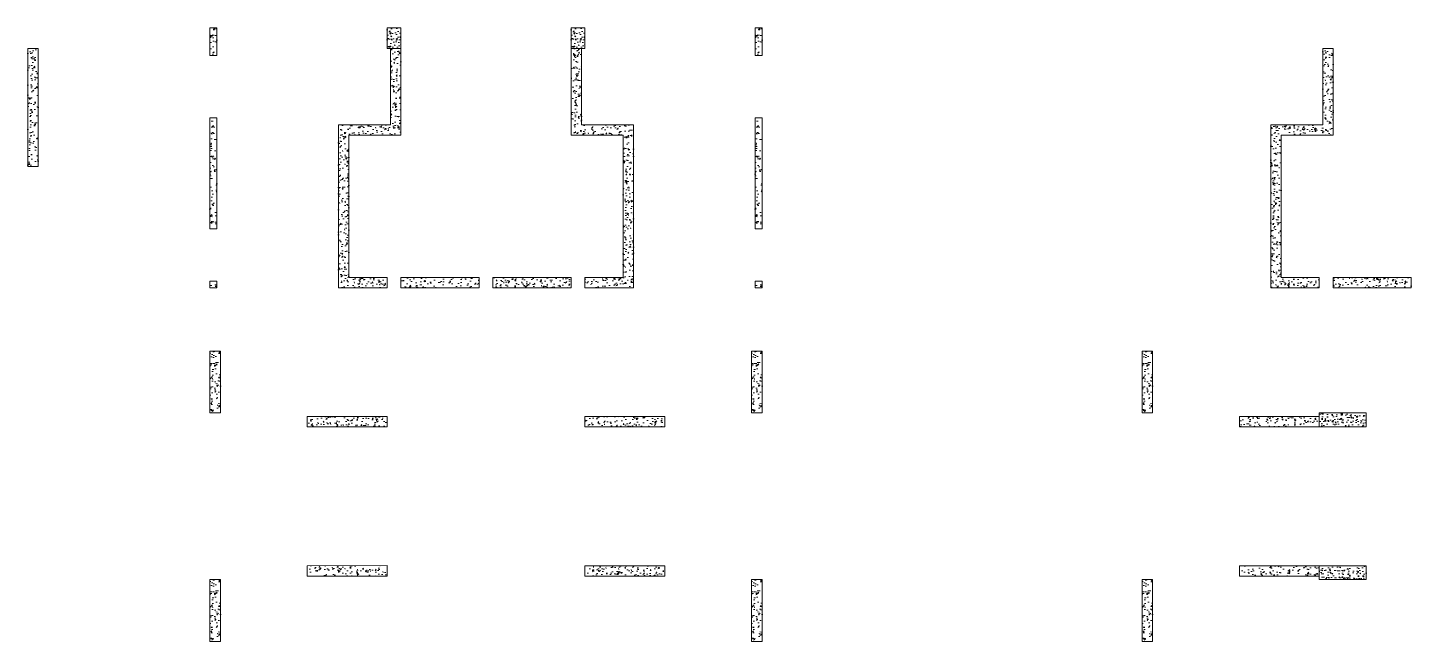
# Model space of a CAD drawing. Header units: millimetres. Extents: x 1078357 to 1340092, y -4684019 to -4550360.
# Drawn here: x 1259559 to 1279484, y -4633519 to -4624679 of the extents above; entities that cross this region are included whole.
import ezdxf

# ---------------------------------------------------------------- set-up
doc = ezdxf.new("R2010")
doc.units = ezdxf.units.MM
doc.layers.add('S-NON STR RCC WALL', color=8, linetype='Continuous', lineweight=0)
pattern_1 = [(50, (-6208385.72, 28248190.43), (182.184669, -15.93908554), [19.05, -209.55]), (355, (-6208385.72, 28248190.43), (-35.2434214, 191.0568452), [15.24, -167.6405842]), (100.4514447, (-6208370.54, 28248189.1), (146.9412471, 175.1177519), [16.1900088, -178.0902446]), (46.1842, (-6208385.72, 28248241.23), (271.0790409, -42.042328), [28.575, -314.325]), (96.6355576, (-6208363.13, 28248237.72), (237.404134, 247.4261246), [24.2850231, -267.1356082]), (351.1841512, (-6208385.72, 28248241.23), (237.404134, 247.4261246), [22.859967, -251.459732]), (21, (-6208360.32, 28248228.53), (151.6143913, -102.2651982), [19.05, -209.55]), (326, (-6208360.32, 28248228.53), (61.8020283, 184.1879661), [15.24, -167.64]), (71.451445, (-6208347.69, 28248220), (213.4164193, 81.9227689), [16.1900088, -178.0899376]), (37.5, (-6208385.72, 28248190.43), (3.08860325, 84.55503887), [0, -165.608, 0, -170.18, 0, -168.275]), (7.5, (-6208385.72, 28248190.43), (66.8196625, 100.18057482), [0, -97.028, 0, -161.798, 0, -64.135]), (327.5, (-6208442.36, 28248190.43), (135.59059517, -5.72874399), [0, -63.5, 0, -198.12, 0, -262.89]), (317.5, (-6208467.76, 28248190.43), (148.1291814, 25.42649103), [0, -82.55, 0, -131.572, 0, -186.69])]
pattern_2 = [(50, (152918.38, 235643.79), (182.184669, -15.9390855), [19.05, -209.55]), (355, (152918.38, 235643.79), (-35.2434214, 191.056845), [15.24, -167.640584]), (100.4514447, (152933.56, 235642.46), (146.941247, 175.117752), [16.190009, -178.0902446]), (46.1842, (152918.38, 235694.59), (271.079041, -42.042328), [28.575, -314.325]), (96.6355576, (152940.97, 235691.09), (237.404134, 247.426125), [24.285023, -267.135608]), (351.184151, (152918.38, 235694.6), (237.404134, 247.426125), [22.859967, -251.459732]), (21, (152943.78, 235681.89), (151.6143913, -102.265198), [19.05, -209.55]), (326, (152943.78, 235681.89), (61.802028, 184.187966), [15.24, -167.64]), (71.451445, (152956.41, 235673.37), (213.416419, 81.922769), [16.190009, -178.0899376]), (37.5, (152918.38, 235643.79), (3.08860325, 84.5550389), [0, -165.608, 0, -170.18, 0, -168.275]), (7.5, (152918.38, 235643.79), (66.8196625, 100.1805748), [0, -97.028, 0, -161.798, 0, -64.135]), (327.5, (152861.736, 235643.79), (135.5905952, -5.728744), [0, -63.5, 0, -198.12, 0, -262.89]), (317.5, (152836.34, 235643.79), (148.1291814, 25.426491), [0, -82.55, 0, -131.572, 0, -186.69])]
pattern_3 = [(50, (-5111161, 23564171.24), (182.184669, -15.93908554), [19.05, -209.55]), (355, (-5111161, 23564171.24), (-35.2434214, 191.0568452), [15.24, -167.6405842]), (100.4514447, (-5111145.82, 23564169.91), (146.9412471, 175.1177519), [16.1900088, -178.0902446]), (46.1842, (-5111161, 23564222.04), (271.0790409, -42.042328), [28.575, -314.325]), (96.6355576, (-5111138.41, 23564218.54), (237.404134, 247.4261246), [24.2850231, -267.1356082]), (351.1841512, (-5111161, 23564222.04), (237.404134, 247.4261246), [22.859967, -251.459732]), (21, (-5111135.6, 23564209.34), (151.6143913, -102.2651982), [19.05, -209.55]), (326, (-5111135.6, 23564209.34), (61.8020283, 184.1879661), [15.24, -167.64]), (71.451445, (-5111122.97, 23564200.82), (213.4164193, 81.9227689), [16.1900088, -178.0899376]), (37.5, (-5111161.004, 23564171.24), (3.08860325, 84.55503887), [0, -165.608, 0, -170.18, 0, -168.275]), (7.5, (-5111161, 23564171.24), (66.8196625, 100.18057482), [0, -97.028, 0, -161.798, 0, -64.135]), (327.5, (-5111217.646, 23564171.24), (135.59059517, -5.728744), [0, -63.5, 0, -198.12, 0, -262.89]), (317.5, (-5111243.05, 23564171.24), (148.1291814, 25.42649103), [0, -82.55, 0, -131.572, 0, -186.69])]
pattern_4 = [(140, (-1917165.49, -7167648.19), (12.550427, 143.4520365), [15, -165]), (85, (-1917165.49, -7167648.19), (-150.438427, -27.7502667), [12, -132]), (190.4514445, (-1917164.44, -7167636.24), (-137.887998, 115.7017693), [12.7480384, -140.2284224]), (136.1842, (-1917205.49, -7167648.2), (33.103856, 213.448266), [22.5, -247.5]), (186.6356355, (-1917202.73, -7167630.4), (-194.82372, 186.932389), [19.122068, -210.342752]), (81.184164, (-1917205.49, -7167648.2), (-194.82372, 186.932389), [18, -198]), (111, (-1917195.49, -7167628.19), (80.523778, 119.3814104), [15, -165]), (56, (-1917195.49, -7167628.19), (-145.030009, 48.6630664), [12, -132]), (161.4514447, (-1917188.78, -7167618.24), (-64.5062306, 168.0444753), [12.748038, -140.2284224]), (127.5, (-1917165.49, -7167648.19), (-66.57877077, 2.43197106), [0, -130.4, 0, -134, 0, -132.5]), (97.5, (-1917165.49, -7167648.19), (-78.8823424, 52.6139075), [0, -76.4, 0, -127.4, 0, -50.5]), (57.5, (-1917165.49, -7167692.79), (4.51097435, 106.7644872), [0, -50, 0, -156, 0, -207]), (47.5, (-1917165.49, -7167712.79), (-20.0209965, 116.6372339), [0, -65, 0, -103.6, 0, -147])]

msp = doc.modelspace()

# ---------------------------------------------------------------- hatches: boundary and pattern name
at = {"layer": 'S-NON STR RCC WALL'}
h = msp.add_hatch(dxfattribs=at)
h.set_pattern_fill('AR-CONC', color=256, angle=180)
h.set_pattern_definition([(50, (1262247.73, -4440108.92), (182.18467, -15.93909), [19.05, -209.55]), (355, (1262247.73, -4440108.92), (-35.24342, 191.05685), [15.24, -167.64058]), (100.45144, (1262262.91, -4440110.25), (146.94125, 175.11775), [16.19, -178.09024]), (46.1842, (1262247.73, -4440058.12), (271.07904, -42.04233), [28.575, -314.325]), (96.63556, (1262270.32, -4440061.62), (237.40413, 247.42612), [24.28502, -267.1356]), (351.18415, (1262247.73, -4440058.12), (237.40413, 247.42612), [22.85997, -251.45973]), (21, (1262273.13, -4440070.82), (151.61439, -102.2652), [19.05, -209.55]), (326, (1262273.13, -4440070.82), (61.80203, 184.18797), [15.24, -167.64]), (71.45144, (1262285.77, -4440079.34), (213.41642, 81.92277), [16.19, -178.08994]), (37.5, (1262247.73, -4440108.92), (3.088603, 84.55504), [0, -165.608, 0, -170.18, 0, -168.275]), (7.5, (1262247.73, -4440108.92), (66.819663, 100.180575), [0, -97.028, 0, -161.798, 0, -64.135]), (327.5, (1262191.09, -4440108.92), (135.590595, -5.728744), [0, -63.5, 0, -198.12, 0, -262.89]), (317.5, (1262165.69, -4440108.92), (148.12918, 25.42649), [0, -82.55, 0, -131.572, 0, -186.69])])
h.paths.add_polyline_path([(1262184.4, -4624678.6), (1262284.4, -4624678.6), (1262284.3, -4625078.6), (1262184.3, -4625078.6)])
h = msp.add_hatch(dxfattribs=at)
h.set_pattern_fill('AR-CONC', color=8, scale=20, angle=90)
h.set_pattern_definition([(140, (-1943265.6, -7163423.06), (12.550427, 143.4520365), [15, -165]), (85, (-1943265.6, -7163423.06), (-150.438427, -27.7502667), [12, -132]), (190.4514445, (-1943264.55, -7163411.11), (-137.887998, 115.7017693), [12.7480384, -140.2284224]), (136.1842, (-1943305.6, -7163423.06), (33.103856, 213.448266), [22.5, -247.5]), (186.6356355, (-1943302.84, -7163405.28), (-194.82372, 186.932389), [19.122068, -210.342752]), (81.184164, (-1943305.6, -7163423.06), (-194.82372, 186.932389), [18, -198]), (111, (-1943295.6, -7163403.06), (80.523778, 119.3814104), [15, -165]), (56, (-1943295.6, -7163403.06), (-145.030009, 48.6630664), [12, -132]), (161.4514447, (-1943288.89, -7163393.12), (-64.5062306, 168.0444753), [12.748038, -140.2284224]), (127.5, (-1943265.6, -7163423.064), (-66.57877077, 2.43197106), [0, -130.4, 0, -134, 0, -132.5]), (97.5, (-1943265.6, -7163423.064), (-78.8823424, 52.6139075), [0, -76.4, 0, -127.4, 0, -50.5]), (57.5, (-1943265.6, -7163467.664), (4.51097435, 106.7644872), [0, -50, 0, -156, 0, -207]), (47.5, (-1943265.6, -7163487.66), (-20.0209965, 116.6372339), [0, -65, 0, -103.6, 0, -147])])
h.paths.add_polyline_path([(1264934.4, -4624678.6), (1264934.4, -4624978.6), (1264734.5, -4624978.6), (1264734.5, -4624678.6)])
h = msp.add_hatch(dxfattribs=at)
h.set_pattern_fill('AR-CONC', color=8, scale=20, angle=90)
h.set_pattern_definition([(140, (-1940615.6, -7163423.06), (12.550427, 143.4520365), [15, -165]), (85, (-1940615.6, -7163423.06), (-150.438427, -27.7502667), [12, -132]), (190.4514445, (-1940614.55, -7163411.11), (-137.887998, 115.7017693), [12.7480384, -140.2284224]), (136.1842, (-1940655.6, -7163423.06), (33.103856, 213.448266), [22.5, -247.5]), (186.6356355, (-1940652.84, -7163405.28), (-194.82372, 186.932389), [19.122068, -210.342752]), (81.184164, (-1940655.6, -7163423.06), (-194.82372, 186.932389), [18, -198]), (111, (-1940645.6, -7163403.06), (80.523778, 119.3814104), [15, -165]), (56, (-1940645.6, -7163403.06), (-145.030009, 48.6630664), [12, -132]), (161.4514447, (-1940638.89, -7163393.12), (-64.5062306, 168.0444753), [12.748038, -140.2284224]), (127.5, (-1940615.6, -7163423.064), (-66.57877077, 2.43197106), [0, -130.4, 0, -134, 0, -132.5]), (97.5, (-1940615.6, -7163423.064), (-78.8823424, 52.6139075), [0, -76.4, 0, -127.4, 0, -50.5]), (57.5, (-1940615.6, -7163467.664), (4.51097435, 106.7644872), [0, -50, 0, -156, 0, -207]), (47.5, (-1940615.6, -7163487.66), (-20.0209965, 116.6372339), [0, -65, 0, -103.6, 0, -147])])
h.paths.add_polyline_path([(1267584.4, -4624678.6), (1267584.4, -4624978.6), (1267384.5, -4624978.6), (1267384.5, -4624678.6)])
h = msp.add_hatch(dxfattribs=at)
h.set_pattern_fill('AR-CONC', color=256, angle=180)
h.set_pattern_definition([(50, (1270097.75, -4440108.92), (182.18467, -15.93909), [19.05, -209.55]), (355, (1270097.75, -4440108.92), (-35.24342, 191.05685), [15.24, -167.64058]), (100.45144, (1270112.94, -4440110.25), (146.94125, 175.11775), [16.19, -178.09024]), (46.1842, (1270097.75, -4440058.12), (271.07904, -42.04233), [28.575, -314.325]), (96.63556, (1270120.34, -4440061.62), (237.40413, 247.42612), [24.28502, -267.1356]), (351.18415, (1270097.75, -4440058.12), (237.40413, 247.42612), [22.85997, -251.45973]), (21, (1270123.15, -4440070.82), (151.61439, -102.2652), [19.05, -209.55]), (326, (1270123.15, -4440070.82), (61.80203, 184.18797), [15.24, -167.64]), (71.45144, (1270135.79, -4440079.34), (213.41642, 81.92277), [16.19, -178.08994]), (37.5, (1270097.754, -4440108.92), (3.088603, 84.55504), [0, -165.608, 0, -170.18, 0, -168.275]), (7.5, (1270097.75, -4440108.92), (66.819663, 100.180575), [0, -97.028, 0, -161.798, 0, -64.135]), (327.5, (1270041.11, -4440108.92), (135.590595, -5.728744), [0, -63.5, 0, -198.12, 0, -262.89]), (317.5, (1270015.71, -4440108.92), (148.12918, 25.42649), [0, -82.55, 0, -131.572, 0, -186.69])])
h.paths.add_polyline_path([(1270034.4, -4624678.6), (1270134.4, -4624678.6), (1270134.4, -4625078.6), (1270034.4, -4625078.6)])
at = {"layer": 'S-NON STR RCC WALL', "ltscale": 700}
h = msp.add_hatch(dxfattribs=at)
h.set_pattern_fill('AR-CONC', color=256)
h.set_pattern_definition([(50, (126443.38, 244193.84), (182.184669, -15.9390855), [19.05, -209.55]), (355, (126443.38, 244193.84), (-35.2434214, 191.056845), [15.24, -167.640584]), (100.4514447, (126458.56, 244192.51), (146.941247, 175.117752), [16.190009, -178.0902446]), (46.1842, (126443.38, 244244.64), (271.079041, -42.042328), [28.575, -314.325]), (96.6355576, (126465.97, 244241.14), (237.404134, 247.426125), [24.285023, -267.135608]), (351.184151, (126443.38, 244244.64), (237.404134, 247.426125), [22.859967, -251.459732]), (21, (126468.78, 244231.94), (151.6143913, -102.265198), [19.05, -209.55]), (326, (126468.78, 244231.94), (61.802028, 184.187966), [15.24, -167.64]), (71.451445, (126481.41, 244223.42), (213.416419, 81.922769), [16.190009, -178.0899376]), (37.5, (126443.38, 244193.84), (3.08860325, 84.5550389), [0, -165.608, 0, -170.18, 0, -168.275]), (7.5, (126443.38, 244193.84), (66.8196625, 100.1805748), [0, -97.028, 0, -161.798, 0, -64.135]), (327.5, (126386.736, 244193.84), (135.5905952, -5.728744), [0, -63.5, 0, -198.12, 0, -262.89]), (317.5, (126361.34, 244193.84), (148.1291814, 25.426491), [0, -82.55, 0, -131.572, 0, -186.69])])
h.paths.add_polyline_path([(1259559.3, -4624978.5), (1259709.3, -4624978.5), (1259709.3, -4626678.5), (1259559.3, -4626678.5)])
at = {"layer": 'S-NON STR RCC WALL'}
h = msp.add_hatch(dxfattribs=at)
h.set_pattern_fill('AR-CONC', color=256)
h.set_pattern_definition(pattern_3)
h.paths.add_polyline_path([(1264034.3, -4626078.6), (1264034.3, -4628428.6), (1264734.3, -4628428.6), (1264734.3, -4628278.6), (1264184.3, -4628278.6), (1264184.3, -4626228.6), (1264934.3, -4626228.6), (1264934.3, -4624978.5), (1264784.3, -4624978.5), (1264784.3, -4626078.6)])
h = msp.add_hatch(dxfattribs=at)
h.set_pattern_fill('AR-CONC', color=256, angle=180)
h.set_pattern_definition(pattern_3)
h.paths.add_polyline_path([(1268284.3, -4626078.6), (1268284.3, -4628428.6), (1267584.3, -4628428.6), (1267584.3, -4628278.6), (1268134.3, -4628278.6), (1268134.3, -4626228.6), (1267384.3, -4626228.6), (1267384.3, -4624978.5), (1267534.3, -4624978.5), (1267534.3, -4626078.6)])
h = msp.add_hatch(dxfattribs=at)
h.set_pattern_fill('AR-CONC', color=256)
h.set_pattern_definition(pattern_3)
h.paths.add_polyline_path([(1277459.3, -4626078.6), (1277459.3, -4628428.6), (1278159.3, -4628428.6), (1278159.3, -4628278.6), (1277609.3, -4628278.6), (1277609.3, -4626228.6), (1278359.3, -4626228.6), (1278359.3, -4624978.5), (1278209.3, -4624978.5), (1278209.3, -4626078.6)])
h = msp.add_hatch(dxfattribs=at)
h.set_pattern_fill('AR-CONC', color=256, angle=180)
h.set_pattern_definition([(50, (2359472.45, -9124128.1), (182.184669, -15.9390855), [19.05, -209.55]), (355, (2359472.45, -9124128.1), (-35.2434214, 191.056845), [15.24, -167.640584]), (100.4514447, (2359487.63, -9124129.43), (146.941247, 175.117752), [16.190009, -178.0902446]), (46.1842, (2359472.45, -9124077.3), (271.079041, -42.042328), [28.575, -314.325]), (96.6355576, (2359495.04, -9124080.8), (237.404134, 247.426125), [24.285023, -267.135608]), (351.184151, (2359472.45, -9124077.3), (237.404134, 247.426125), [22.859967, -251.459732]), (21, (2359497.85, -9124090), (151.6143913, -102.265198), [19.05, -209.55]), (326, (2359497.85, -9124090), (61.802028, 184.187966), [15.24, -167.64]), (71.451445, (2359510.48, -9124098.53), (213.416419, 81.922769), [16.190009, -178.0899376]), (37.5, (2359472.45, -9124128.106), (3.08860325, 84.5550389), [0, -165.608, 0, -170.18, 0, -168.275]), (7.5, (2359472.45, -9124128.11), (66.8196625, 100.1805748), [0, -97.028, 0, -161.798, 0, -64.135]), (327.5, (2359415.806, -9124128.106), (135.5905952, -5.728744), [0, -63.5, 0, -198.12, 0, -262.89]), (317.5, (2359390.4, -9124128.11), (148.1291814, 25.426491), [0, -82.55, 0, -131.572, 0, -186.69])])
h.paths.add_polyline_path([(1262184.3, -4625978.6), (1262284.3, -4625978.6), (1262284.3, -4627578.6), (1262184.3, -4627578.6)])
h = msp.add_hatch(dxfattribs=at)
h.set_pattern_fill('AR-CONC', color=256, angle=180)
h.set_pattern_definition([(50, (2367322.47, -9124128.1), (182.184669, -15.9390855), [19.05, -209.55]), (355, (2367322.47, -9124128.1), (-35.2434214, 191.056845), [15.24, -167.640584]), (100.4514447, (2367337.65, -9124129.43), (146.941247, 175.117752), [16.190009, -178.0902446]), (46.1842, (2367322.47, -9124077.3), (271.079041, -42.042328), [28.575, -314.325]), (96.6355576, (2367345.06, -9124080.8), (237.404134, 247.426125), [24.285023, -267.135608]), (351.184151, (2367322.47, -9124077.3), (237.404134, 247.426125), [22.859967, -251.459732]), (21, (2367347.87, -9124090), (151.6143913, -102.265198), [19.05, -209.55]), (326, (2367347.87, -9124090), (61.802028, 184.187966), [15.24, -167.64]), (71.451445, (2367360.5, -9124098.53), (213.416419, 81.922769), [16.190009, -178.0899376]), (37.5, (2367322.47, -9124128.106), (3.08860325, 84.5550389), [0, -165.608, 0, -170.18, 0, -168.275]), (7.5, (2367322.47, -9124128.11), (66.8196625, 100.1805748), [0, -97.028, 0, -161.798, 0, -64.135]), (327.5, (2367265.83, -9124128.106), (135.5905952, -5.728744), [0, -63.5, 0, -198.12, 0, -262.89]), (317.5, (2367240.43, -9124128.11), (148.1291814, 25.426491), [0, -82.55, 0, -131.572, 0, -186.69])])
h.paths.add_polyline_path([(1270034.4, -4625978.6), (1270134.4, -4625978.6), (1270134.4, -4627578.6), (1270034.4, -4627578.6)])
h = msp.add_hatch(dxfattribs=at)
h.set_pattern_fill('AR-CONC', color=256, angle=180)
h.set_pattern_definition([(50, (2359459.23, -9125492.77), (182.184669, -15.9390855), [19.05, -209.55]), (355, (2359459.23, -9125492.77), (-35.2434214, 191.056845), [15.24, -167.640584]), (100.4514447, (2359474.42, -9125494.1), (146.941247, 175.117752), [16.190009, -178.0902446]), (46.1842, (2359459.23, -9125441.97), (271.079041, -42.042328), [28.575, -314.325]), (96.6355576, (2359481.82, -9125445.47), (237.404134, 247.426125), [24.285023, -267.135608]), (351.184151, (2359459.23, -9125441.97), (237.404134, 247.426125), [22.859967, -251.459732]), (21, (2359484.63, -9125454.67), (151.6143913, -102.265198), [19.05, -209.55]), (326, (2359484.63, -9125454.67), (61.802028, 184.187966), [15.24, -167.64]), (71.451445, (2359497.27, -9125463.2), (213.416419, 81.922769), [16.190009, -178.0899376]), (37.5, (2359459.233, -9125492.77), (3.08860325, 84.5550389), [0, -165.608, 0, -170.18, 0, -168.275]), (7.5, (2359459.23, -9125492.77), (66.8196625, 100.1805748), [0, -97.028, 0, -161.798, 0, -64.135]), (327.5, (2359402.59, -9125492.77), (135.5905952, -5.728744), [0, -63.5, 0, -198.12, 0, -262.89]), (317.5, (2359377.19, -9125492.77), (148.1291814, 25.426491), [0, -82.55, 0, -131.572, 0, -186.69])])
h.paths.add_polyline_path([(1262184.3, -4628428.6), (1262284.3, -4628428.6), (1262284.3, -4628328.6), (1262184.3, -4628328.6)])
h = msp.add_hatch(dxfattribs=at)
h.set_pattern_fill('AR-CONC', color=256)
h.set_pattern_definition(pattern_3)
h.paths.add_polyline_path([(1266059.3, -4628278.6), (1264934.3, -4628278.6), (1264934.3, -4628428.6), (1266059.3, -4628428.6)])
h = msp.add_hatch(dxfattribs=at)
h.set_pattern_fill('AR-CONC', color=256, angle=180)
h.set_pattern_definition(pattern_3)
h.paths.add_polyline_path([(1266259.3, -4628278.6), (1267384.3, -4628278.6), (1267384.3, -4628428.6), (1266259.3, -4628428.6)])
h = msp.add_hatch(dxfattribs=at)
h.set_pattern_fill('AR-CONC', color=256, angle=180)
h.set_pattern_definition([(50, (2367309.26, -9125492.77), (182.184669, -15.9390855), [19.05, -209.55]), (355, (2367309.26, -9125492.77), (-35.2434214, 191.056845), [15.24, -167.640584]), (100.4514447, (2367324.44, -9125494.1), (146.941247, 175.117752), [16.190009, -178.0902446]), (46.1842, (2367309.26, -9125441.97), (271.079041, -42.042328), [28.575, -314.325]), (96.6355576, (2367331.85, -9125445.47), (237.404134, 247.426125), [24.285023, -267.135608]), (351.184151, (2367309.26, -9125441.97), (237.404134, 247.426125), [22.859967, -251.459732]), (21, (2367334.66, -9125454.67), (151.6143913, -102.265198), [19.05, -209.55]), (326, (2367334.66, -9125454.67), (61.802028, 184.187966), [15.24, -167.64]), (71.451445, (2367347.29, -9125463.2), (213.416419, 81.922769), [16.190009, -178.0899376]), (37.5, (2367309.256, -9125492.77), (3.08860325, 84.5550389), [0, -165.608, 0, -170.18, 0, -168.275]), (7.5, (2367309.26, -9125492.77), (66.8196625, 100.1805748), [0, -97.028, 0, -161.798, 0, -64.135]), (327.5, (2367252.614, -9125492.77), (135.5905952, -5.728744), [0, -63.5, 0, -198.12, 0, -262.89]), (317.5, (2367227.21, -9125492.77), (148.1291814, 25.426491), [0, -82.55, 0, -131.572, 0, -186.69])])
h.paths.add_polyline_path([(1270034.4, -4628428.6), (1270134.4, -4628428.6), (1270134.4, -4628328.6), (1270034.4, -4628328.6)])
h = msp.add_hatch(dxfattribs=at)
h.set_pattern_fill('AR-CONC', color=256)
h.set_pattern_definition(pattern_3)
h.paths.add_polyline_path([(1279484.3, -4628278.6), (1278359.3, -4628278.6), (1278359.3, -4628428.6), (1279484.3, -4628428.6)])
h = msp.add_hatch(dxfattribs=at)
h.set_pattern_fill('AR-CONC', color=256, angle=180)
h.set_pattern_definition([(50, (-6189350.47, 28248190.42), (182.184669, -15.93908554), [19.05, -209.55]), (355, (-6189350.47, 28248190.42), (-35.2434214, 191.0568452), [15.24, -167.6405842]), (100.4514447, (-6189335.28, 28248189.1), (146.9412471, 175.1177519), [16.1900088, -178.0902446]), (46.1842, (-6189350.47, 28248241.22), (271.0790409, -42.042328), [28.575, -314.325]), (96.6355576, (-6189327.88, 28248237.72), (237.404134, 247.4261246), [24.2850231, -267.1356082]), (351.1841512, (-6189350.47, 28248241.22), (237.404134, 247.4261246), [22.859967, -251.459732]), (21, (-6189325.07, 28248228.52), (151.6143913, -102.2651982), [19.05, -209.55]), (326, (-6189325.07, 28248228.52), (61.8020283, 184.1879661), [15.24, -167.64]), (71.451445, (-6189312.43, 28248220), (213.4164193, 81.9227689), [16.1900088, -178.0899376]), (37.5, (-6189350.466, 28248190.42), (3.08860325, 84.55503887), [0, -165.608, 0, -170.18, 0, -168.275]), (7.5, (-6189350.47, 28248190.42), (66.8196625, 100.18057482), [0, -97.028, 0, -161.798, 0, -64.135]), (327.5, (-6189407.11, 28248190.42), (135.59059517, -5.72874399), [0, -63.5, 0, -198.12, 0, -262.89]), (317.5, (-6189432.51, 28248190.42), (148.1291814, 25.42649103), [0, -82.55, 0, -131.572, 0, -186.69])])
h.paths.add_polyline_path([(1262184.3, -4629338.6), (1262334.3, -4629338.6), (1262334.3, -4630228.5), (1262184.3, -4630228.5)])
h = msp.add_hatch(dxfattribs=at)
h.set_pattern_fill('AR-CONC', color=256, angle=180)
h.set_pattern_definition([(50, (-6181550.47, 28248190.42), (182.184669, -15.93908554), [19.05, -209.55]), (355, (-6181550.47, 28248190.42), (-35.2434214, 191.0568452), [15.24, -167.6405842]), (100.4514447, (-6181535.29, 28248189.1), (146.9412471, 175.1177519), [16.1900088, -178.0902446]), (46.1842, (-6181550.47, 28248241.22), (271.0790409, -42.042328), [28.575, -314.325]), (96.6355576, (-6181527.88, 28248237.72), (237.404134, 247.4261246), [24.2850231, -267.1356082]), (351.1841512, (-6181550.47, 28248241.22), (237.404134, 247.4261246), [22.859967, -251.459732]), (21, (-6181525.07, 28248228.52), (151.6143913, -102.2651982), [19.05, -209.55]), (326, (-6181525.07, 28248228.52), (61.8020283, 184.1879661), [15.24, -167.64]), (71.451445, (-6181512.44, 28248220), (213.4164193, 81.9227689), [16.1900088, -178.0899376]), (37.5, (-6181550.47, 28248190.42), (3.08860325, 84.55503887), [0, -165.608, 0, -170.18, 0, -168.275]), (7.5, (-6181550.47, 28248190.42), (66.8196625, 100.18057482), [0, -97.028, 0, -161.798, 0, -64.135]), (327.5, (-6181607.115, 28248190.42), (135.59059517, -5.72874399), [0, -63.5, 0, -198.12, 0, -262.89]), (317.5, (-6181632.51, 28248190.42), (148.1291814, 25.42649103), [0, -82.55, 0, -131.572, 0, -186.69])])
h.paths.add_polyline_path([(1269984.3, -4629338.6), (1270134.3, -4629338.6), (1270134.3, -4630228.5), (1269984.3, -4630228.5)])
h = msp.add_hatch(dxfattribs=at)
h.set_pattern_fill('AR-CONC', color=256, angle=180)
h.set_pattern_definition([(50, (-6175925.47, 28248190.42), (182.184669, -15.93908554), [19.05, -209.55]), (355, (-6175925.47, 28248190.42), (-35.2434214, 191.0568452), [15.24, -167.6405842]), (100.4514447, (-6175910.28, 28248189.1), (146.9412471, 175.1177519), [16.1900088, -178.0902446]), (46.1842, (-6175925.47, 28248241.22), (271.0790409, -42.042328), [28.575, -314.325]), (96.6355576, (-6175902.88, 28248237.72), (237.404134, 247.4261246), [24.2850231, -267.1356082]), (351.1841512, (-6175925.47, 28248241.22), (237.404134, 247.4261246), [22.859967, -251.459732]), (21, (-6175900.07, 28248228.52), (151.6143913, -102.2651982), [19.05, -209.55]), (326, (-6175900.07, 28248228.52), (61.8020283, 184.1879661), [15.24, -167.64]), (71.451445, (-6175887.43, 28248220), (213.4164193, 81.9227689), [16.1900088, -178.0899376]), (37.5, (-6175925.466, 28248190.42), (3.08860325, 84.55503887), [0, -165.608, 0, -170.18, 0, -168.275]), (7.5, (-6175925.47, 28248190.42), (66.8196625, 100.18057482), [0, -97.028, 0, -161.798, 0, -64.135]), (327.5, (-6175982.11, 28248190.42), (135.59059517, -5.72874399), [0, -63.5, 0, -198.12, 0, -262.89]), (317.5, (-6176007.51, 28248190.42), (148.1291814, 25.42649103), [0, -82.55, 0, -131.572, 0, -186.69])])
h.paths.add_polyline_path([(1275609.3, -4629338.6), (1275759.3, -4629338.6), (1275759.3, -4630228.5), (1275609.3, -4630228.5)])
h = msp.add_hatch(dxfattribs=at)
h.set_pattern_fill('AR-CONC', color=256)
h.set_pattern_definition([(50, (-5111161, 23564171.24), (182.184669, -15.93908554), [19.05, -209.55]), (355, (-5111161, 23564171.24), (-35.2434214, 191.0568452), [15.24, -167.6405842]), (100.4514447, (-5111145.82, 23564169.91), (146.9412471, 175.1177519), [16.1900088, -178.0902446]), (46.1842, (-5111161, 23564222.04), (271.0790409, -42.042328), [28.575, -314.325]), (96.6355576, (-5111138.41, 23564218.54), (237.404134, 247.4261246), [24.2850231, -267.1356082]), (351.1841512, (-5111161, 23564222.04), (237.404134, 247.4261246), [22.859967, -251.459732]), (21, (-5111135.6, 23564209.34), (151.6143913, -102.2651982), [19.05, -209.55]), (326, (-5111135.6, 23564209.34), (61.8020283, 184.1879661), [15.24, -167.64]), (71.451445, (-5111122.97, 23564200.82), (213.4164193, 81.9227689), [16.1900088, -178.0899376]), (37.5, (-5111161.004, 23564171.24), (3.08860325, 84.55503887), [0, -165.608, 0, -170.18, 0, -168.275]), (7.5, (-5111161, 23564171.24), (66.8196625, 100.18057482), [0, -97.028, 0, -161.798, 0, -64.135]), (327.5, (-5111217.646, 23564171.24), (135.59059517, -5.728744), [0, -63.5, 0, -198.12, 0, -262.89]), (317.5, (-5111243.05, 23564171.24), (148.1291814, 25.42649103), [0, -82.55, 0, -131.572, 0, -186.69])])
h.paths.add_polyline_path([(1264734.3, -4630278.6), (1263584.3, -4630278.6), (1263584.3, -4630428.6), (1264734.3, -4630428.6)])
h = msp.add_hatch(dxfattribs=at)
h.set_pattern_fill('AR-CONC', color=256)
h.set_pattern_definition(pattern_1)
h.paths.add_polyline_path([(1267584.3, -4630278.6), (1268734.3, -4630278.6), (1268734.3, -4630428.6), (1267584.3, -4630428.6)])
at = {"layer": 'S-NON STR RCC WALL', "ltscale": 700}
h = msp.add_hatch(dxfattribs=at)
h.set_pattern_fill('AR-CONC', color=256)
h.set_pattern_definition(pattern_2)
h.paths.add_polyline_path([(1277009.3, -4630278.6), (1278159.3, -4630278.6), (1278159.3, -4630428.6), (1277009.3, -4630428.6)])
at = {"layer": 'S-NON STR RCC WALL'}
h = msp.add_hatch(dxfattribs=at)
h.set_pattern_fill('AR-CONC', color=8, scale=20, angle=90)
h.set_pattern_definition(pattern_4)
h.paths.add_polyline_path([(1278159.5, -4630228.6), (1278834.5, -4630228.6), (1278834.5, -4630428.5), (1278159.5, -4630428.5)])
h = msp.add_hatch(dxfattribs=at)
h.set_pattern_fill('AR-CONC', color=256)
h.set_pattern_definition([(50, (-5111161, 23564171.24), (182.184669, -15.93908554), [19.05, -209.55]), (355, (-5111161, 23564171.24), (-35.2434214, 191.0568452), [15.24, -167.6405842]), (100.4514447, (-5111145.82, 23564169.91), (146.9412471, 175.1177519), [16.1900088, -178.0902446]), (46.1842, (-5111161, 23564222.04), (271.0790409, -42.042328), [28.575, -314.325]), (96.6355576, (-5111138.41, 23564218.54), (237.404134, 247.4261246), [24.2850231, -267.1356082]), (351.1841512, (-5111161, 23564222.04), (237.404134, 247.4261246), [22.859967, -251.459732]), (21, (-5111135.6, 23564209.34), (151.6143913, -102.2651982), [19.05, -209.55]), (326, (-5111135.6, 23564209.34), (61.8020283, 184.1879661), [15.24, -167.64]), (71.451445, (-5111122.97, 23564200.82), (213.4164193, 81.9227689), [16.1900088, -178.0899376]), (37.5, (-5111161.004, 23564171.24), (3.08860325, 84.55503887), [0, -165.608, 0, -170.18, 0, -168.275]), (7.5, (-5111161, 23564171.24), (66.8196625, 100.18057482), [0, -97.028, 0, -161.798, 0, -64.135]), (327.5, (-5111217.646, 23564171.24), (135.59059517, -5.728744), [0, -63.5, 0, -198.12, 0, -262.89]), (317.5, (-5111243.05, 23564171.24), (148.1291814, 25.42649103), [0, -82.55, 0, -131.572, 0, -186.69])])
h.paths.add_polyline_path([(1264734.3, -4632428.5), (1263584.3, -4632428.6), (1263584.3, -4632578.6), (1264734.3, -4632578.6)])
h = msp.add_hatch(dxfattribs=at)
h.set_pattern_fill('AR-CONC', color=256)
h.set_pattern_definition(pattern_1)
h.paths.add_polyline_path([(1268734.3, -4632578.6), (1267584.3, -4632578.6), (1267584.3, -4632428.6), (1268734.3, -4632428.6)])
at = {"layer": 'S-NON STR RCC WALL', "ltscale": 700}
h = msp.add_hatch(dxfattribs=at)
h.set_pattern_fill('AR-CONC', color=256)
h.set_pattern_definition(pattern_2)
h.paths.add_polyline_path([(1277009.3, -4632428.6), (1278159.3, -4632428.6), (1278159.3, -4632578.6), (1277009.3, -4632578.6)])
at = {"layer": 'S-NON STR RCC WALL'}
h = msp.add_hatch(dxfattribs=at)
h.set_pattern_fill('AR-CONC', color=8, scale=20, angle=90)
h.set_pattern_definition(pattern_4)
h.paths.add_polyline_path([(1278159.5, -4632428.6), (1278834.5, -4632428.6), (1278834.5, -4632628.7), (1278159.5, -4632628.7)])
h = msp.add_hatch(dxfattribs=at)
h.set_pattern_fill('AR-CONC', color=256, angle=180)
h.set_pattern_definition([(50, (-6189350.47, 28244900.4), (182.184669, -15.93908554), [19.05, -209.55]), (355, (-6189350.47, 28244900.4), (-35.2434214, 191.0568452), [15.24, -167.6405842]), (100.4514447, (-6189335.28, 28244899.07), (146.9412471, 175.1177519), [16.1900088, -178.0902446]), (46.1842, (-6189350.47, 28244951.2), (271.0790409, -42.042328), [28.575, -314.325]), (96.6355576, (-6189327.88, 28244947.7), (237.404134, 247.4261246), [24.2850231, -267.1356082]), (351.1841512, (-6189350.47, 28244951.2), (237.404134, 247.4261246), [22.859967, -251.459732]), (21, (-6189325.07, 28244938.5), (151.6143913, -102.2651982), [19.05, -209.55]), (326, (-6189325.07, 28244938.5), (61.8020283, 184.1879661), [15.24, -167.64]), (71.451445, (-6189312.43, 28244929.98), (213.4164193, 81.9227689), [16.1900088, -178.0899376]), (37.5, (-6189350.466, 28244900.4), (3.08860325, 84.55503887), [0, -165.608, 0, -170.18, 0, -168.275]), (7.5, (-6189350.47, 28244900.4), (66.8196625, 100.18057482), [0, -97.028, 0, -161.798, 0, -64.135]), (327.5, (-6189407.11, 28244900.4), (135.59059517, -5.72874399), [0, -63.5, 0, -198.12, 0, -262.89]), (317.5, (-6189432.51, 28244900.4), (148.1291814, 25.42649103), [0, -82.55, 0, -131.572, 0, -186.69])])
h.paths.add_polyline_path([(1262184.3, -4632628.6), (1262334.3, -4632628.6), (1262334.3, -4633518.5), (1262184.3, -4633518.5)])
h = msp.add_hatch(dxfattribs=at)
h.set_pattern_fill('AR-CONC', color=256, angle=180)
h.set_pattern_definition([(50, (-6181550.47, 28244900.4), (182.184669, -15.93908554), [19.05, -209.55]), (355, (-6181550.47, 28244900.4), (-35.2434214, 191.0568452), [15.24, -167.6405842]), (100.4514447, (-6181535.28, 28244899.07), (146.9412471, 175.1177519), [16.1900088, -178.0902446]), (46.1842, (-6181550.47, 28244951.2), (271.0790409, -42.042328), [28.575, -314.325]), (96.6355576, (-6181527.88, 28244947.7), (237.404134, 247.4261246), [24.2850231, -267.1356082]), (351.1841512, (-6181550.47, 28244951.2), (237.404134, 247.4261246), [22.859967, -251.459732]), (21, (-6181525.07, 28244938.5), (151.6143913, -102.2651982), [19.05, -209.55]), (326, (-6181525.07, 28244938.5), (61.8020283, 184.1879661), [15.24, -167.64]), (71.451445, (-6181512.43, 28244929.98), (213.4164193, 81.9227689), [16.1900088, -178.0899376]), (37.5, (-6181550.466, 28244900.4), (3.08860325, 84.55503887), [0, -165.608, 0, -170.18, 0, -168.275]), (7.5, (-6181550.47, 28244900.4), (66.8196625, 100.18057482), [0, -97.028, 0, -161.798, 0, -64.135]), (327.5, (-6181607.11, 28244900.4), (135.59059517, -5.72874399), [0, -63.5, 0, -198.12, 0, -262.89]), (317.5, (-6181632.51, 28244900.4), (148.1291814, 25.42649103), [0, -82.55, 0, -131.572, 0, -186.69])])
h.paths.add_polyline_path([(1269984.3, -4632628.6), (1270134.3, -4632628.6), (1270134.3, -4633518.5), (1269984.3, -4633518.5)])
h = msp.add_hatch(dxfattribs=at)
h.set_pattern_fill('AR-CONC', color=256, angle=180)
h.set_pattern_definition([(50, (-6175925.47, 28244900.42), (182.184669, -15.93908554), [19.05, -209.55]), (355, (-6175925.47, 28244900.42), (-35.2434214, 191.0568452), [15.24, -167.6405842]), (100.4514447, (-6175910.28, 28244899.1), (146.9412471, 175.1177519), [16.1900088, -178.0902446]), (46.1842, (-6175925.47, 28244951.22), (271.0790409, -42.042328), [28.575, -314.325]), (96.6355576, (-6175902.88, 28244947.72), (237.404134, 247.4261246), [24.2850231, -267.1356082]), (351.1841512, (-6175925.47, 28244951.22), (237.404134, 247.4261246), [22.859967, -251.459732]), (21, (-6175900.07, 28244938.52), (151.6143913, -102.2651982), [19.05, -209.55]), (326, (-6175900.07, 28244938.52), (61.8020283, 184.1879661), [15.24, -167.64]), (71.451445, (-6175887.43, 28244930), (213.4164193, 81.9227689), [16.1900088, -178.0899376]), (37.5, (-6175925.466, 28244900.42), (3.08860325, 84.55503887), [0, -165.608, 0, -170.18, 0, -168.275]), (7.5, (-6175925.47, 28244900.42), (66.8196625, 100.18057482), [0, -97.028, 0, -161.798, 0, -64.135]), (327.5, (-6175982.11, 28244900.42), (135.59059517, -5.72874399), [0, -63.5, 0, -198.12, 0, -262.89]), (317.5, (-6176007.51, 28244900.42), (148.1291814, 25.42649103), [0, -82.55, 0, -131.572, 0, -186.69])])
h.paths.add_polyline_path([(1275609.3, -4632628.6), (1275759.3, -4632628.6), (1275759.3, -4633518.5), (1275609.3, -4633518.5)])

# ---------------------------------------------------------------- linework, layer by layer
at = {"layer": 'S-NON STR RCC WALL', "elevation": 0}
for points in [[(1262184.3, -4624678.6), (1262284.3, -4624678.6), (1262284.3, -4625078.6), (1262184.3, -4625078.6)], [(1264934.4, -4624678.6), (1264934.4, -4624978.6), (1264734.5, -4624978.6), (1264734.5, -4624678.6)], [(1267584.4, -4624678.6), (1267584.4, -4624978.6), (1267384.5, -4624978.6), (1267384.5, -4624678.6)], [(1270034.4, -4624678.6), (1270134.4, -4624678.6), (1270134.4, -4625078.6), (1270034.4, -4625078.6)], [(1264034.3, -4626078.6), (1264034.3, -4628428.6), (1264734.3, -4628428.6), (1264734.3, -4628278.6), (1264184.3, -4628278.6), (1264184.3, -4626228.6), (1264934.3, -4626228.6), (1264934.3, -4624978.5), (1264784.3, -4624978.5), (1264784.3, -4626078.6)], [(1268284.3, -4626078.6), (1268284.3, -4628428.6), (1267584.3, -4628428.6), (1267584.3, -4628278.6), (1268134.3, -4628278.6), (1268134.3, -4626228.6), (1267384.3, -4626228.6), (1267384.3, -4624978.5), (1267534.3, -4624978.5), (1267534.3, -4626078.6)], [(1277459.3, -4626078.6), (1277459.3, -4628428.6), (1278159.3, -4628428.6), (1278159.3, -4628278.6), (1277609.3, -4628278.6), (1277609.3, -4626228.6), (1278359.3, -4626228.6), (1278359.3, -4624978.5), (1278209.3, -4624978.5), (1278209.3, -4626078.6)], [(1266059.3, -4628278.6), (1264934.3, -4628278.6), (1264934.3, -4628428.6), (1266059.3, -4628428.6)], [(1266259.3, -4628278.6), (1267384.3, -4628278.6), (1267384.3, -4628428.6), (1266259.3, -4628428.6)], [(1279484.3, -4628278.6), (1278359.3, -4628278.6), (1278359.3, -4628428.6), (1279484.3, -4628428.6)], [(1278159.5, -4630228.6), (1278834.5, -4630228.6), (1278834.5, -4630428.5), (1278159.5, -4630428.5)], [(1278159.5, -4632428.6), (1278834.5, -4632428.6), (1278834.5, -4632628.7), (1278159.5, -4632628.7)]]:
    msp.add_lwpolyline(points, close=True, dxfattribs=at)
at = {"layer": 'S-NON STR RCC WALL', "ltscale": 700, "elevation": 0}
for points in [[(1259559.3, -4624978.5), (1259709.3, -4624978.5), (1259709.3, -4626678.5), (1259559.3, -4626678.5)], [(1262184.3, -4625978.6), (1262284.3, -4625978.6), (1262284.3, -4627578.6), (1262184.3, -4627578.6)], [(1270034.4, -4625978.6), (1270134.4, -4625978.6), (1270134.4, -4627578.6), (1270034.4, -4627578.6)], [(1262184.3, -4628428.6), (1262284.3, -4628428.6), (1262284.3, -4628328.6), (1262184.3, -4628328.6)], [(1270034.4, -4628428.6), (1270134.4, -4628428.6), (1270134.4, -4628328.6), (1270034.4, -4628328.6)], [(1262184.3, -4629338.6), (1262334.3, -4629338.6), (1262334.3, -4630228.5), (1262184.3, -4630228.5)], [(1269984.3, -4629338.6), (1270134.3, -4629338.6), (1270134.3, -4630228.5), (1269984.3, -4630228.5)], [(1275609.3, -4629338.6), (1275759.3, -4629338.6), (1275759.3, -4630228.5), (1275609.3, -4630228.5)], [(1264734.3, -4630278.6), (1263584.3, -4630278.6), (1263584.3, -4630428.6), (1264734.3, -4630428.6)], [(1267584.3, -4630278.6), (1268734.3, -4630278.6), (1268734.3, -4630428.6), (1267584.3, -4630428.6)], [(1277009.3, -4630278.6), (1278159.3, -4630278.6), (1278159.3, -4630428.6), (1277009.3, -4630428.6)], [(1264734.3, -4632428.5), (1263584.3, -4632428.6), (1263584.3, -4632578.6), (1264734.3, -4632578.6)], [(1268734.3, -4632578.6), (1267584.3, -4632578.6), (1267584.3, -4632428.6), (1268734.3, -4632428.6)], [(1277009.3, -4632428.6), (1278159.3, -4632428.6), (1278159.3, -4632578.6), (1277009.3, -4632578.6)], [(1262184.3, -4632628.6), (1262334.3, -4632628.6), (1262334.3, -4633518.5), (1262184.3, -4633518.5)], [(1269984.3, -4632628.6), (1270134.3, -4632628.6), (1270134.3, -4633518.5), (1269984.3, -4633518.5)], [(1275609.3, -4632628.6), (1275759.3, -4632628.6), (1275759.3, -4633518.5), (1275609.3, -4633518.5)]]:
    msp.add_lwpolyline(points, close=True, dxfattribs=at)

doc.saveas('drawing.dxf')
